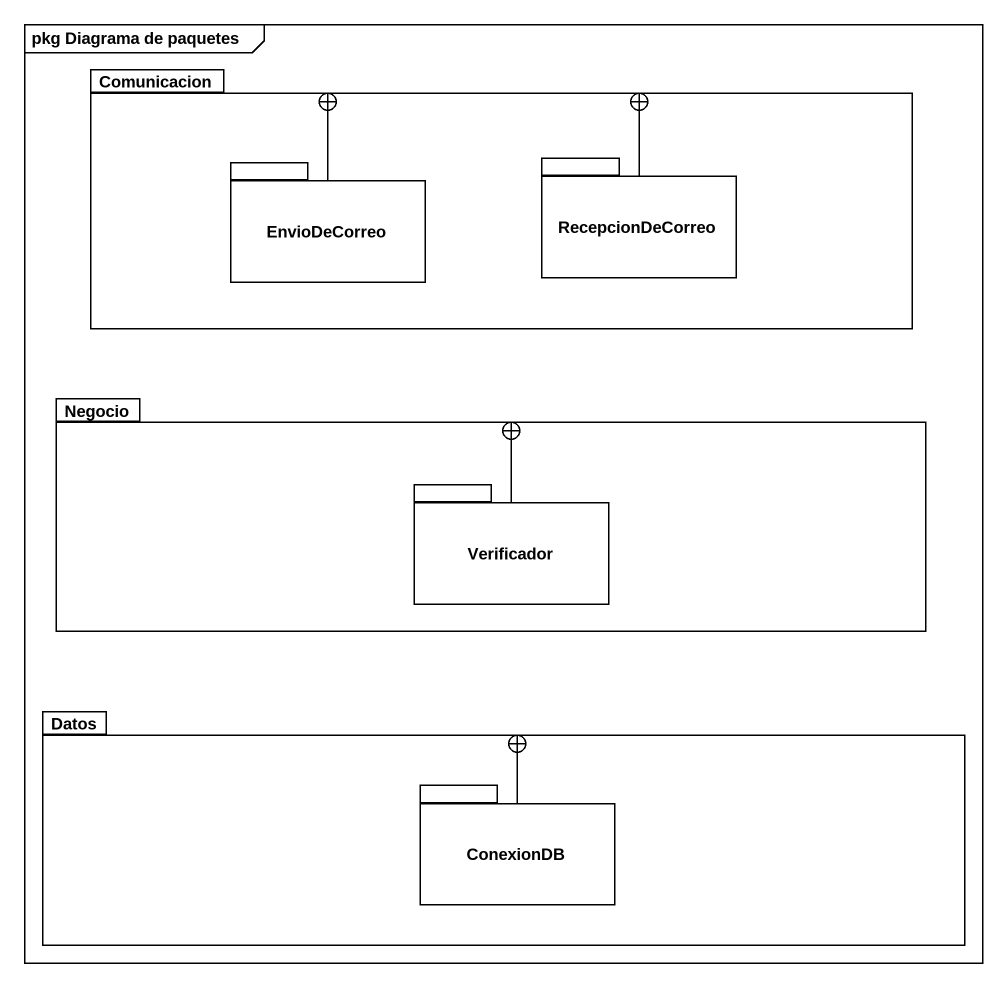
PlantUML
@startuml
mainframe pkg Diagrama de paquetes
package Comunicacion {
  package EnvioDeCorreo {
  }
  package RecepcionDeCorreo {
  }
}
package Negocio {
  package Verificador {
  }
}
package Datos {
  package ConexionDB {
  }
}
EnvioDeCorreo -right-+ Comunicacion
RecepcionDeCorreo -left-+ Comunicacion
Verificador -up-+ Negocio
ConexionDB -up-+ Datos
@enduml
